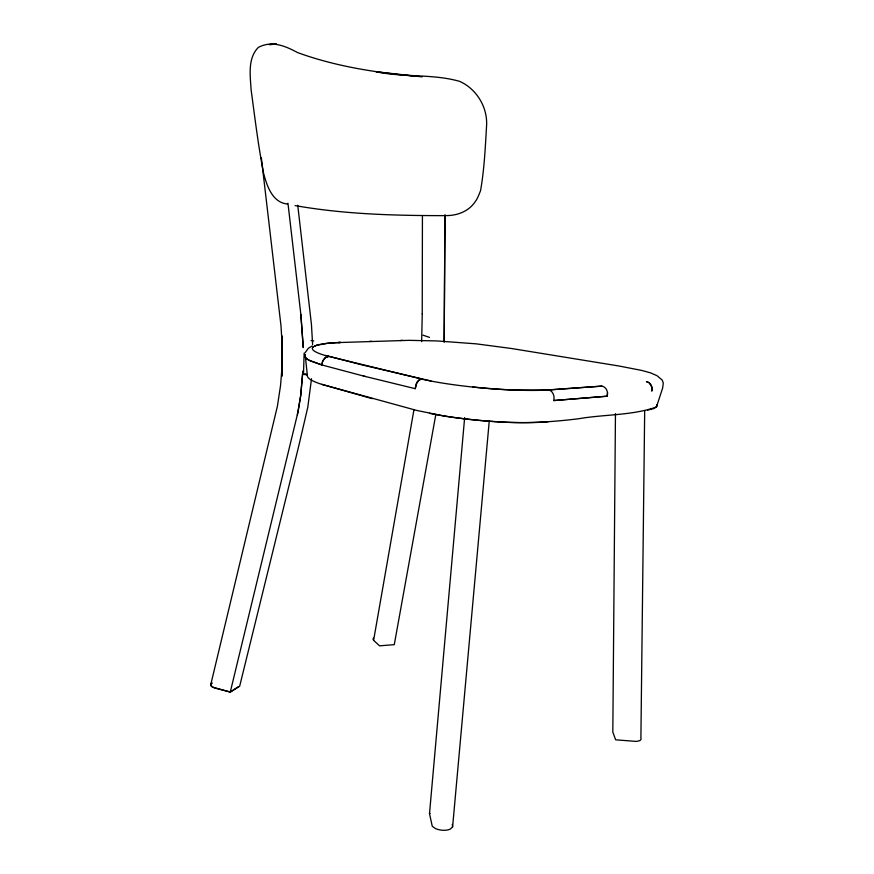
<?xml version="1.0" encoding="UTF-8"?>
<svg xmlns="http://www.w3.org/2000/svg" width="874" height="874" viewBox="0 0 874 874"><rect width="100%" height="100%" fill="white"/><g stroke="black" fill="none" stroke-linecap="round" stroke-linejoin="round"><path stroke-width="1.31" d="M422.229 313.941L422.426 215.649M444.932 215.048L444.178 342.16L444.986 215.102M644.684 410.649L640.893 738.169A9.396 3.78 10.4 0 1 639.56 740.715L636.447 741.425L615.667 739.83L612.816 732.084L615.46 413.621M421.639 341.658L422.262 313.81M307.495 374.924L303.475 374.345L304.13 353.14M311.515 378.726L307.79 407.218L298.875 445.522L239.651 686.276L230.277 692.055L215.222 688.144L212.316 686.986L210.874 685.62L210.852 684.222L277.408 406.224L280.576 385.292L282.105 365.824L282.378 336.129L281.941 376.235L282.258 346.093L280.991 325.805L261.359 157.91M607.506 392.721L607.255 396.195L553.755 400.554A7.866 5.965 86.2 0 0 548.675 389.946L601.858 386.122A7.473 6.151 84.6 0 1 607.528 392.907L607.255 396.195L553.755 400.554M489.222 421.366L452.601 826.87L450.307 829.076A11.089 5.539 6.8 0 1 435.383 828.508L432.259 826.247L429.505 813.672L464.651 417.553M365.288 376.508L322.08 365.004C321.938 361.814 323.424 358.799 326.078 357.062L328.875 356.384L421.792 379.065L419.138 379.917L416.253 383.697L415.226 388.679L363.344 375.995M307.386 375.7L305.223 355.084A107.721 13.842 5 0 0 308.959 360.208L322.08 365.004L322.451 361.683L325.084 357.914L328.875 356.384M297.335 414.964L300.634 396.108L302.863 371.068L300.743 395.146L298.143 411.403L230.277 692.055L212.546 687.128L210.721 685.194L211.672 683.271M435.842 414.407L394.272 644.651L379.578 645.842L373.602 640.336L413.937 409.797M415.226 388.679L417.117 381.894L419.28 379.819L421.792 379.065M307.386 375.591A98.871 14.181 4.7 0 0 321.676 384.32L416.909 410.485L443.566 415.893A93.07 14.519 5.2 0 0 497.306 421.771C524.575 423.726 551.898 422.098 578.992 418.69C604.524 414.287 631.913 415.609 656.418 407.044L656.931 404.87M305.43 354.68L304.939 356.592L306.457 358.69L310.565 360.995L322.08 365.004M656.953 404.913L656.407 406.902L653.599 408.639L647.634 410.092M656.418 407.044L662.656 387.99L663.279 382.987L662.153 380.015L657.008 375.689L650.638 372.892L641.745 370.434L618.912 365.988L511.377 348.486L476.199 343.843L437.229 340.947L408.999 340.336L338.325 342.575L340.423 342.444A95.823 11.635 4.9 0 0 316.202 345.416L313.111 346.956M373.515 638.118L372.979 639.189L373.602 640.336M305.048 352.834L308.325 348.311L312.094 345.995M210.852 684.222L212.142 682.955M238.394 686.691L230.277 692.055M429.505 813.672L430.074 813.399M316.159 345.416L327.499 343.296L340.423 342.444M303.475 374.345L305.955 373.821M601.858 386.122L546.621 390.055L515.682 390.066M444.8 215.572C456.239 215.987 468.235 211.836 474.932 202.102C477.597 198.737 478.897 194.629 480.547 190.718C484.36 169.01 485.332 146.843 486.621 124.851C487.342 106.694 476.308 88.809 459.713 81.38C432.728 73.656 403.591 77.6 376.038 71.777L422.12 76.857M443.566 215.638C393.945 215.605 344.05 214.239 295.084 205.587M413.959 76.104C374.487 72.411 334.873 66.195 297.51 52.549C285.252 45.929 271.727 40.259 258.333 47.404C247.484 58.35 250.27 75.677 251.1 89.738C254.902 117.728 258.245 145.838 263.653 173.576C266.952 185.867 272.404 202.615 287.393 204.024M311.089 340.532L313.788 340.936M431.013 380.977L362.153 364.917L325.51 355.434M429.516 413.315L430.991 413.642A89.072 13.94 5.2 0 0 548.304 421.705M321.676 384.32L372.258 398.664M402.444 340.434L402.466 340.445A6.216 4.272 87.9 0 0 400.456 340.598M423.016 335.157L429.505 337.408M452.295 824.422L452.601 826.87M297.739 205.226L311.439 324.396L312.619 344.618M287.961 203.271L300.864 314.498L303.256 347.535L300.864 314.498M369.516 341.526A6.38 4.479 87.3 0 1 371.603 341.384M515.736 390.088A86.1 11.111 5.1 0 1 472.55 386.953M548.774 389.968A85.838 11.122 5.1 0 1 421.487 379.076M328.285 356.373A95.812 11.733 4.9 0 1 316.399 345.459M652.091 387.881L651.829 391.159L651.764 386.92L649.207 382.779L646.454 381.621L649.076 382.67L651.054 384.844L652.091 387.881M272.262 44.355L269.236 44.563L276.61 44.17L272.262 44.355"/></g></svg>
